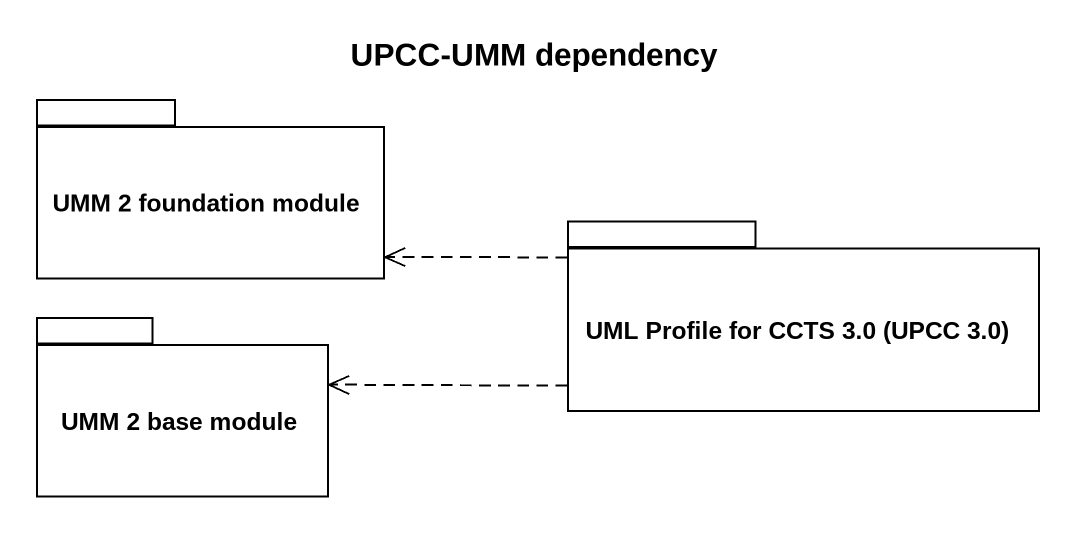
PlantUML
@startuml
title UPCC-UMM dependency
package "UMM 2 foundation module" as UMM_2_foundation_module {
}
package "UML Profile for CCTS 3.0 (UPCC 3.0)" as UML_Profile_for_CCTS_3_0 {
}
package "UMM 2 base module" as UMM_2_base_module {
}
UML_Profile_for_CCTS_3_0 .left.> UMM_2_foundation_module
UML_Profile_for_CCTS_3_0 .left.> UMM_2_base_module
@enduml
